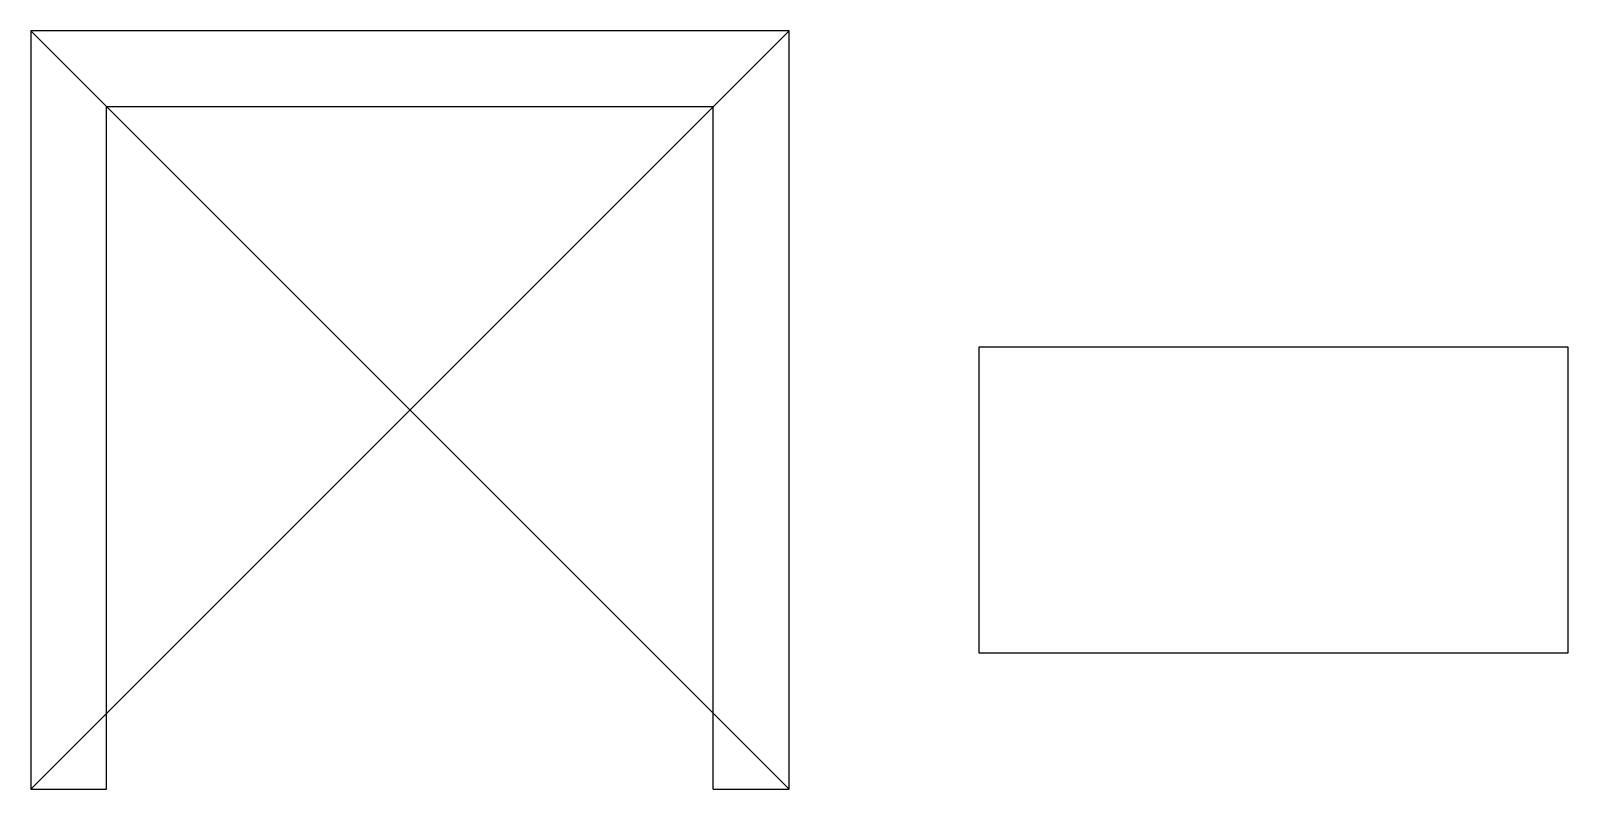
# Model space of a CAD drawing. Header units: millimetres. Extents: x -38 to 115, y -38 to 38.
import ezdxf

# ---------------------------------------------------------------- set-up
doc = ezdxf.new("R2010")
doc.units = ezdxf.units.MM
doc.header["$MEASUREMENT"] = 0
doc.layers.add('doord v2_Sketch1', color=7, linetype='Continuous')

msp = doc.modelspace()

# ---------------------------------------------------------------- linework, layer by layer
at = {"layer": 'doord v2_Sketch1'}
for p, q in [((37.5, 37.5), (-37.5, 37.5)), ((-37.5, 37.5), (-37.5, -37.5)), ((-37.5, 37.5), (37.5, -37.5)), ((37.5, 37.5), (-37.5, -37.5)), ((37.5, -37.5), (37.5, 37.5)), ((-30, -37.5), (-30, 30)), ((-30, 30), (30, 30)), ((30, -37.5), (30, 30)), ((114.55, 6.22), (56.27, 6.22)), ((56.27, 6.22), (56.27, -24.02)), ((114.55, -24.02), (114.55, 6.22)), ((56.27, -24.02), (114.55, -24.02)), ((-37.5, -37.5), (-30, -37.5)), ((30, -37.5), (37.5, -37.5))]:
    msp.add_line(p, q, dxfattribs=at)
msp.add_point((0, 0), dxfattribs=at)
msp.add_point((0, 0), dxfattribs=at)

doc.saveas('drawing.dxf')
